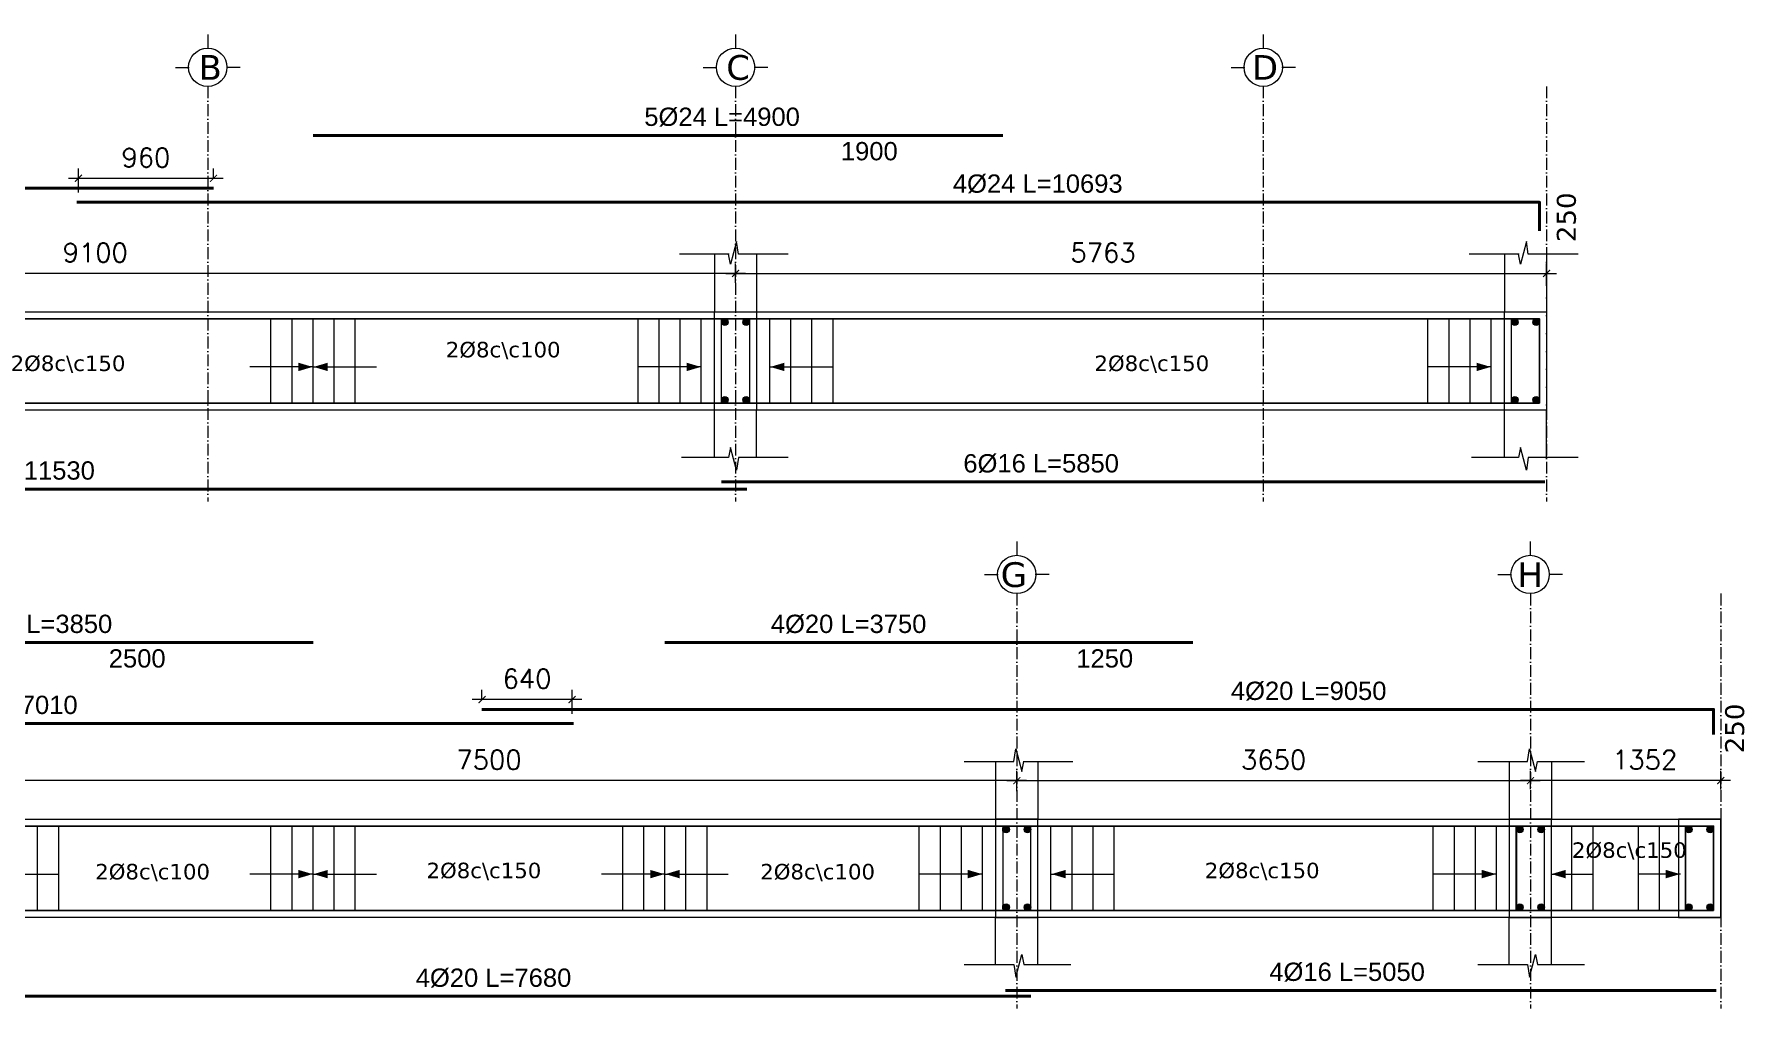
# Model space of a CAD drawing. Header units: inches. Extents: x -17020 to 43805, y -10194 to 123061.
# Drawn here: x 29688 to 30911, y 112118 to 112810 of the extents above; entities that cross this region are included whole.
import ezdxf

# ---------------------------------------------------------------- set-up
doc = ezdxf.new("R2010")
doc.units = ezdxf.units.IN
doc.header["$LTSCALE"] = 0.7
doc.header["$MEASUREMENT"] = 0
doc.linetypes.add('ACAD_ISO10W100', pattern=[18, 12, -3, 0, -3])
doc.layers.get('0').update_dxf_attribs({"lineweight": 13})
doc.layers.get('Defpoints').update_dxf_attribs({"lineweight": 5})
for name, color, linetype, lineweight in [('axis', 254, 'ACAD_ISO10W100', 9), ('BEAM FRAME', 5, 'Continuous', 18), ('COLUMN', 4, 'Continuous', 20), ('elevline', 30, 'Continuous', 20), ('FRAME 070', 5, 'Continuous', 60), ('hatch', 9, 'Continuous', 9), ('renforcment', 141, 'Continuous', 40), ('tex', 3, 'Continuous', 25), ('TEXT', 3, 'Continuous', 25), ('top rein. extension', 50, 'Continuous', 20), ('top renforcment', 7, 'Continuous', 40)]:
    doc.layers.add(name, color=color, linetype=linetype, lineweight=lineweight)
doc.styles.add('100', font='romans.shx', dxfattribs={"height": 13.5})
doc.styles.add('romanc', font='verdana.ttf', dxfattribs={"height": 250})
doc.styles.get("Standard").update_dxf_attribs({"font": 'arial.ttf', "height": 13})
doc.dimstyles.new('100', dxfattribs={"dimtxt": 13.5, "dimasz": 5, "dimexe": 7, "dimexo": 7, "dimgap": 8, "dimtad": 1, "dimdec": 0, "dimlfac": 10, "dimzin": 4, "dimdsep": 46, "dimtxsty": '100', "dimblk": 'ARCHTICK', "dimcen": 0.09, "dimdle": 7, "dimclrd": 1, "dimclre": 8, "dimclrt": 2, "dimadec": 0, "dimazin": 1, "dimtfac": 1, "dimtdec": 0, "dimtix": 1, "dimtofl": 0, "dimtmove": 0, "dimatfit": 3, "dimldrblk": 'ARCHTICK', "dimfxl": 0.18, "dimtolj": 1, "dimtzin": 0, "dimlwd": -1, "dimlwe": -1, "dimarcsym": 0})
doc.dimstyles.get("Standard").update_dxf_attribs({"dimtxt": 13, "dimasz": 5, "dimexe": 0.18, "dimexo": 0.0625, "dimgap": 6, "dimtad": 1, "dimdec": 0, "dimlfac": 10, "dimzin": 0, "dimdsep": 46, "dimtxsty": 'Standard', "dimblk": 'ARCHTICK', "dimcen": 0.09, "dimse1": 1, "dimse2": 1, "dimclrd": 1, "dimclre": 7, "dimclrt": 3, "dimadec": 0, "dimazin": 0, "dimtfac": 1, "dimtdec": 0, "dimtix": 1, "dimtofl": 0, "dimtmove": 0, "dimatfit": 3, "dimldrblk": 'ARCHTICK', "dimfxl": 1, "dimtolj": 1, "dimtzin": 0, "dimarcsym": 0})

# ---------------------------------------------------------------- blocks, each defined once
blk = doc.blocks.new('*D1103')
at = {"layer": 'Defpoints', "color": 0, "transparency": 16777216}
for p in [(29718.6, 112691.2, -167.8), (30787.8, 112691.2, -218.4), (30787.8, 112691.2)]:
    blk.add_point(p, dxfattribs=at)
at = {"layer": 'TEXT', "color": 3, "transparency": 16777216, "insert": (30401.3, 112704.2), "char_height": 13, "attachment_point": 5}
blk.add_mtext('\\A1;4%%C24 L=10693', dxfattribs=at)
blk = doc.blocks.new('_ArchTick')
at = {"color": 0, "linetype": 'ByBlock', "lineweight": 0, "const_width": 0.15}
blk.add_lwpolyline([(-0.5, -0.5), (0.5, 0.5)], dxfattribs=at)
blk = doc.blocks.new('*D1104')
at = {"color": 1, "transparency": 16777216}
blk.add_line((30193.6, 112640.6), (29269.6, 112640.6), dxfattribs=at)
at = {"color": 8, "transparency": 16777216}
for p, q in [((29276.6, 112634.6), (29276.6, 112647.6)), ((30186.6, 112634), (30186.6, 112647.6))]:
    blk.add_line(p, q, dxfattribs=at)
at = {"layer": 'Defpoints', "color": 0, "transparency": 16777216}
for p in [(29276.6, 112640.6), (29276.6, 112627.6), (30186.6, 112627)]:
    blk.add_point(p, dxfattribs=at)
at = {"color": 1, "transparency": 16777216, "xscale": 5, "yscale": 5, "zscale": 5, "rotation": 180}
blk.add_blockref('_ArchTick', (29276.6, 112640.6), dxfattribs=at)
at = {"color": 1, "transparency": 16777216, "xscale": 5, "yscale": 5, "zscale": 5}
blk.add_blockref('_ArchTick', (30186.6, 112640.6), dxfattribs=at)
at = {"color": 2, "transparency": 16777216, "insert": (29731.6, 112655.4), "char_height": 13.5, "attachment_point": 5, "style": '100'}
blk.add_mtext('\\A1;9100', dxfattribs=at)
blk = doc.blocks.new('*D1105')
at = {"layer": 'Defpoints', "color": 0, "transparency": 16777216}
for p in [(29015.6, 112701.2, -218.5), (29815.6, 112701.2, -157.8), (29815.6, 112701.2)]:
    blk.add_point(p, dxfattribs=at)
at = {"layer": 'TEXT', "color": 3, "transparency": 16777216, "insert": (29438.2, 112714.2), "char_height": 13, "attachment_point": 5}
blk.add_mtext('\\A1;4%%C24 L=8000', dxfattribs=at)
blk = doc.blocks.new('*D1165')
at = {"color": 8, "transparency": 16777216}
for p, q in [((29719.6, 112698.2), (29719.6, 112715.2)), ((29815.6, 112708.2), (29815.6, 112715.2))]:
    blk.add_line(p, q, dxfattribs=at)
at = {"color": 1, "transparency": 16777216}
blk.add_line((29712.6, 112708.2), (29822.6, 112708.2), dxfattribs=at)
at = {"layer": 'Defpoints', "color": 0, "transparency": 16777216}
for p in [(29815.6, 112708.2), (29815.6, 112701.2), (29719.6, 112691.2)]:
    blk.add_point(p, dxfattribs=at)
at = {"color": 1, "transparency": 16777216, "xscale": 5, "yscale": 5, "zscale": 5, "rotation": 180}
blk.add_blockref('_ArchTick', (29719.6, 112708.2), dxfattribs=at)
at = {"color": 1, "transparency": 16777216, "xscale": 5, "yscale": 5, "zscale": 5}
blk.add_blockref('_ArchTick', (29815.6, 112708.2), dxfattribs=at)
at = {"color": 2, "transparency": 16777216, "insert": (29767.6, 112722.9), "char_height": 13.5, "attachment_point": 5, "style": '100'}
blk.add_mtext('\\A1;960', dxfattribs=at)
blk = doc.blocks.new('*D1106')
at = {"color": 1, "transparency": 16777216}
blk.add_line((30179.6, 112640.6), (30769.8, 112640.6), dxfattribs=at)
at = {"color": 8, "transparency": 16777216}
for p, q in [((30186.6, 112634), (30186.6, 112647.6)), ((30762.8, 112631.7), (30762.8, 112647.6))]:
    blk.add_line(p, q, dxfattribs=at)
at = {"layer": 'Defpoints', "color": 0, "transparency": 16777216}
for p in [(30762.8, 112640.6), (30186.6, 112627), (30762.8, 112624.7)]:
    blk.add_point(p, dxfattribs=at)
at = {"color": 1, "transparency": 16777216, "xscale": 5, "yscale": 5, "zscale": 5, "rotation": 180}
blk.add_blockref('_ArchTick', (30186.6, 112640.6), dxfattribs=at)
at = {"color": 1, "transparency": 16777216, "xscale": 5, "yscale": 5, "zscale": 5}
blk.add_blockref('_ArchTick', (30762.8, 112640.6), dxfattribs=at)
at = {"color": 2, "transparency": 16777216, "insert": (30447.7, 112655.4), "char_height": 13.5, "attachment_point": 5, "style": '100'}
blk.add_mtext('\\A1;5763', dxfattribs=at)
blk = doc.blocks.new('*D1107')
at = {"layer": 'Defpoints', "color": 0, "transparency": 16777216}
for p in [(30176.6, 112492.4, -37100.9), (30176.6, 112492.4), (30761.5, 112492.4, -13870.6)]:
    blk.add_point(p, dxfattribs=at)
at = {"layer": 'TEXT', "color": 3, "transparency": 16777216, "insert": (30403.7, 112505.4), "char_height": 13, "attachment_point": 5}
blk.add_mtext('\\A1;6%%C16 L=5850', dxfattribs=at)
blk = doc.blocks.new('*D1109')
at = {"layer": 'Defpoints', "color": 0, "transparency": 16777216}
for p in [(29041.6, 112487.3, -37100.9), (29041.6, 112487.3), (30194.6, 112487.3, -13652.7)]:
    blk.add_point(p, dxfattribs=at)
at = {"layer": 'TEXT', "color": 3, "transparency": 16777216, "insert": (29671, 112500.3), "char_height": 13, "attachment_point": 5}
blk.add_mtext('\\A1;7%%C20 L=11530', dxfattribs=at)
blk = doc.blocks.new('*D1117')
at = {"layer": 'Defpoints', "color": 0, "transparency": 16777216}
for p in [(29886.6, 112738.7, -203.1), (29886.6, 112738.7), (30376.6, 112738.7, -189.9)]:
    blk.add_point(p, dxfattribs=at)
at = {"layer": 'TEXT', "color": 3, "transparency": 16777216, "insert": (30177, 112751.7), "char_height": 13, "attachment_point": 5}
blk.add_mtext('\\A1;5%%C24 L=4900', dxfattribs=at)
blk = doc.blocks.new('*D1118')
at = {"layer": 'Defpoints', "color": 0, "transparency": 16777216}
for p in [(30186.6, 112737.2), (30376.6, 112737.2), (30376.6, 112714.8)]:
    blk.add_point(p, dxfattribs=at)
at = {"layer": 'TEXT', "color": 3, "transparency": 16777216, "insert": (30281.6, 112727.4), "char_height": 13, "attachment_point": 5}
blk.add_mtext('\\A1;1900', dxfattribs=at)
blk = doc.blocks.new('*D1147')
at = {"layer": 'Defpoints', "color": 0, "transparency": 16777216}
for p in [(29370.4, 112320.7, 24.9), (29370.4, 112320.7), (30071.4, 112320.7, -167.8)]:
    blk.add_point(p, dxfattribs=at)
at = {"layer": 'TEXT', "color": 3, "transparency": 16777216, "insert": (29663.8, 112333.7), "char_height": 13, "attachment_point": 5}
blk.add_mtext('\\A1;4%%C20 L=7010', dxfattribs=at)
blk = doc.blocks.new('*D1148')
at = {"color": 8, "transparency": 16777216}
for p, q in [((30386.4, 112273.8), (30386.4, 112287.1)), ((30751.4, 112274.1), (30751.4, 112287.1))]:
    blk.add_line(p, q, dxfattribs=at)
at = {"color": 1, "transparency": 16777216}
blk.add_line((30379.4, 112280.1), (30758.4, 112280.1), dxfattribs=at)
at = {"layer": 'Defpoints', "color": 0, "transparency": 16777216}
for p in [(30751.4, 112280.1), (30386.4, 112266.8), (30751.4, 112267.1)]:
    blk.add_point(p, dxfattribs=at)
at = {"color": 1, "transparency": 16777216, "xscale": 5, "yscale": 5, "zscale": 5, "rotation": 180}
blk.add_blockref('_ArchTick', (30386.4, 112280.1), dxfattribs=at)
at = {"color": 1, "transparency": 16777216, "xscale": 5, "yscale": 5, "zscale": 5}
blk.add_blockref('_ArchTick', (30751.4, 112280.1), dxfattribs=at)
at = {"color": 2, "transparency": 16777216, "insert": (30568.9, 112294.9), "char_height": 13.5, "attachment_point": 5, "style": '100'}
blk.add_mtext('\\A1;3650', dxfattribs=at)
blk = doc.blocks.new('*D1149')
at = {"layer": 'Defpoints', "color": 0, "transparency": 16777216}
for p in [(30006.4, 112330.7, -157.8), (30006.4, 112330.7), (30911.4, 112330.7, -218.5)]:
    blk.add_point(p, dxfattribs=at)
at = {"layer": 'TEXT', "color": 3, "transparency": 16777216, "insert": (30593.8, 112343.7), "char_height": 13, "attachment_point": 5}
blk.add_mtext('\\A1;4%%C20 L=9050', dxfattribs=at)
blk = doc.blocks.new('*D1170')
at = {"color": 8, "transparency": 16777216}
for p, q in [((30006.4, 112337.7), (30006.4, 112344.7)), ((30070.4, 112327.7), (30070.4, 112344.7))]:
    blk.add_line(p, q, dxfattribs=at)
at = {"color": 1, "transparency": 16777216}
blk.add_line((30077.4, 112337.7), (29999.4, 112337.7), dxfattribs=at)
at = {"layer": 'Defpoints', "color": 0, "transparency": 16777216}
for p in [(30006.4, 112337.7), (30006.4, 112330.7), (30070.4, 112320.7)]:
    blk.add_point(p, dxfattribs=at)
at = {"color": 1, "transparency": 16777216, "xscale": 5, "yscale": 5, "zscale": 5, "rotation": 180}
blk.add_blockref('_ArchTick', (30006.4, 112337.7), dxfattribs=at)
at = {"color": 1, "transparency": 16777216, "xscale": 5, "yscale": 5, "zscale": 5}
blk.add_blockref('_ArchTick', (30070.4, 112337.7), dxfattribs=at)
at = {"color": 2, "transparency": 16777216, "insert": (30038.4, 112352.5), "char_height": 13.5, "attachment_point": 5, "style": '100'}
blk.add_mtext('\\A1;640', dxfattribs=at)
blk = doc.blocks.new('*D1150')
at = {"color": 8, "transparency": 16777216}
for p, q in [((29636.4, 112271.2), (29636.4, 112287.1)), ((30386.4, 112272.6), (30386.4, 112287.1))]:
    blk.add_line(p, q, dxfattribs=at)
at = {"color": 1, "transparency": 16777216}
blk.add_line((30393.4, 112280.1), (29629.4, 112280.1), dxfattribs=at)
at = {"layer": 'Defpoints', "color": 0, "transparency": 16777216}
for p in [(29636.4, 112280.1), (29636.4, 112264.2), (30386.4, 112265.6)]:
    blk.add_point(p, dxfattribs=at)
at = {"color": 1, "transparency": 16777216, "xscale": 5, "yscale": 5, "zscale": 5, "rotation": 180}
blk.add_blockref('_ArchTick', (29636.4, 112280.1), dxfattribs=at)
at = {"color": 1, "transparency": 16777216, "xscale": 5, "yscale": 5, "zscale": 5}
blk.add_blockref('_ArchTick', (30386.4, 112280.1), dxfattribs=at)
at = {"color": 2, "transparency": 16777216, "insert": (30011.4, 112294.9), "char_height": 13.5, "attachment_point": 5, "style": '100'}
blk.add_mtext('\\A1;7500', dxfattribs=at)
blk = doc.blocks.new('*D1151')
at = {"color": 8, "transparency": 16777216}
for p, q in [((30751.4, 112274), (30751.4, 112287.1)), ((30886.6, 112273.8), (30886.6, 112287.1))]:
    blk.add_line(p, q, dxfattribs=at)
at = {"color": 1, "transparency": 16777216}
blk.add_line((30893.6, 112280.1), (30744.4, 112280.1), dxfattribs=at)
at = {"layer": 'Defpoints', "color": 0, "transparency": 16777216}
for p in [(30751.4, 112280.1), (30751.4, 112267), (30886.6, 112266.8)]:
    blk.add_point(p, dxfattribs=at)
at = {"color": 1, "transparency": 16777216, "xscale": 5, "yscale": 5, "zscale": 5, "rotation": 180}
blk.add_blockref('_ArchTick', (30751.4, 112280.1), dxfattribs=at)
at = {"color": 1, "transparency": 16777216, "xscale": 5, "yscale": 5, "zscale": 5}
blk.add_blockref('_ArchTick', (30886.6, 112280.1), dxfattribs=at)
at = {"color": 2, "transparency": 16777216, "insert": (30832.6, 112294.9), "char_height": 13.5, "attachment_point": 5, "style": '100'}
blk.add_mtext('\\A1;1352', dxfattribs=at)
blk = doc.blocks.new('*D1152')
at = {"layer": 'Defpoints', "color": 0, "transparency": 16777216}
for p in [(29628.4, 112126.8, -13652.7), (30396.4, 112126.8, -49467.8), (30396.4, 112126.8)]:
    blk.add_point(p, dxfattribs=at)
at = {"layer": 'TEXT', "color": 3, "transparency": 16777216, "insert": (30014.6, 112139.8), "char_height": 13, "attachment_point": 5}
blk.add_mtext('\\A1;4%%C20 L=7680', dxfattribs=at)
blk = doc.blocks.new('*D1156')
at = {"layer": 'Defpoints', "color": 0, "transparency": 16777216}
for p in [(30136.4, 112378.3, -203.1), (30136.4, 112378.3), (30511.4, 112378.3, -189.9)]:
    blk.add_point(p, dxfattribs=at)
at = {"layer": 'TEXT', "color": 3, "transparency": 16777216, "insert": (30266.9, 112391.3), "char_height": 13, "attachment_point": 5}
blk.add_mtext('\\A1;4%%C20 L=3750', dxfattribs=at)
blk = doc.blocks.new('*D1157')
at = {"layer": 'Defpoints', "color": 0, "transparency": 16777216}
for p in [(30386.4, 112376.7), (30511.4, 112376.7), (30511.4, 112354.3)]:
    blk.add_point(p, dxfattribs=at)
at = {"layer": 'TEXT', "color": 3, "transparency": 16777216, "insert": (30448.9, 112366.9), "char_height": 13, "attachment_point": 5}
blk.add_mtext('\\A1;1250', dxfattribs=at)
blk = doc.blocks.new('*D1159')
at = {"layer": 'Defpoints', "color": 0, "transparency": 16777216}
for p in [(29501.4, 112378.3, -203.1), (29501.4, 112378.3), (29886.4, 112378.3, -189.9)]:
    blk.add_point(p, dxfattribs=at)
at = {"layer": 'TEXT', "color": 3, "transparency": 16777216, "insert": (29688.4, 112391.3), "char_height": 13, "attachment_point": 5}
blk.add_mtext('\\A1;4%%C20 L=3850', dxfattribs=at)
blk = doc.blocks.new('*D1160')
at = {"layer": 'Defpoints', "color": 0, "transparency": 16777216}
for p in [(29636.4, 112376.7), (29886.4, 112376.7), (29886.4, 112354.3)]:
    blk.add_point(p, dxfattribs=at)
at = {"layer": 'TEXT', "color": 3, "transparency": 16777216, "insert": (29761.4, 112366.9), "char_height": 13, "attachment_point": 5}
blk.add_mtext('\\A1;2500', dxfattribs=at)
blk = doc.blocks.new('*D1162')
at = {"layer": 'Defpoints', "color": 0, "transparency": 16777216}
for p in [(30378.4, 112131, -13652.7), (30883.4, 112131, -37100.9), (30883.4, 112131)]:
    blk.add_point(p, dxfattribs=at)
at = {"layer": 'TEXT', "color": 3, "transparency": 16777216, "insert": (30621.1, 112144), "char_height": 13, "attachment_point": 5}
blk.add_mtext('\\A1;4%%C16 L=5050', dxfattribs=at)

msp = doc.modelspace()

# ---------------------------------------------------------------- hatches: boundary and pattern name
at = {"layer": 'elevline'}
for points in [[(30181.31, 112605.93, 1), (30176.55, 112605.93, 1)], [(30191.8, 112605.93, -1), (30196.55, 112605.93, -1)], [(30742.6, 112605.93, 1), (30737.84, 112605.93, 1)], [(30753.09, 112605.93, -1), (30757.84, 112605.93, -1)], [(30181.31, 112550.69, -1), (30176.55, 112550.69, -1)], [(30191.8, 112550.69, 1), (30196.55, 112550.69, 1)], [(30742.6, 112550.69, -1), (30737.84, 112550.69, -1)], [(30753.09, 112550.69, 1), (30757.84, 112550.69, 1)], [(30381.14, 112245.45, 1), (30376.38, 112245.45, 1)], [(30391.62, 112245.45, -1), (30396.38, 112245.45, -1)], [(30746.14, 112245.45, 1), (30741.38, 112245.45, 1)], [(30756.62, 112245.45, -1), (30761.38, 112245.45, -1)], [(30866.31, 112245.45, 1), (30861.55, 112245.45, 1)], [(30876.8, 112245.45, -1), (30881.55, 112245.45, -1)], [(30381.14, 112190.21, -1), (30376.38, 112190.21, -1)], [(30391.62, 112190.21, 1), (30396.38, 112190.21, 1)], [(30746.14, 112190.21, -1), (30741.38, 112190.21, -1)], [(30756.62, 112190.21, 1), (30761.38, 112190.21, 1)], [(30866.31, 112190.21, -1), (30861.55, 112190.21, -1)], [(30876.8, 112190.21, 1), (30881.55, 112190.21, 1)]]:
    msp.add_hatch(color=256, dxfattribs=at).paths.add_polyline_path(points)

# ---------------------------------------------------------------- linework, layer by layer
at = {"layer": 'axis'}
for p, q in [((29811.55, 112773.5), (29811.55, 112478.57)), ((30186.55, 112773.5), (30186.55, 112478.57)), ((30561.55, 112773.5), (30561.55, 112478.57)), ((30561.55, 112773.5), (30561.55, 112478.57)), ((30762.84, 112773.5, -217.91), (30762.84, 112478.57, -217.91)), ((30762.84, 112773.5, -217.91), (30762.84, 112478.57, -217.91)), ((30386.38, 112413.02), (30386.38, 112118.09)), ((30751.38, 112413.02), (30751.38, 112118.09)), ((30886.55, 112413.02), (30886.55, 112118.09))]:
    msp.add_line(p, q, dxfattribs=at)
at = {"layer": 'BEAM FRAME', "elevation": 217.91}
for points in [[(30762.84, 112543.31), (29041.56, 112543.31), (29041.56, 112613.31), (30762.84, 112613.31)], [(30886.55, 112182.83), (27676.38, 112182.83), (27676.38, 112252.83), (30886.55, 112252.83)]]:
    msp.add_lwpolyline(points, close=True, dxfattribs=at)
at = {"layer": 'COLUMN', "lineweight": 20}
for p, q in [((30171.55, 112654.23, 217.91), (30171.55, 112613.31, 217.91)), ((30201.55, 112654.23, 217.91), (30201.55, 112613.31, 217.91)), ((30732.84, 112654.23), (30732.84, 112613.31)), ((30762.84, 112654.23), (30762.84, 112613.31)), ((30171.55, 112509.88, 217.91), (30171.55, 112543.31, 217.91)), ((30201.55, 112509.88, 217.91), (30201.55, 112543.31, 217.91)), ((30732.84, 112509.88), (30732.84, 112543.31)), ((30762.84, 112509.88), (30762.84, 112543.31)), ((30371.38, 112293.76, 217.91), (30371.38, 112252.83, 217.91)), ((30401.38, 112293.76, 217.91), (30401.38, 112252.83, 217.91)), ((30736.38, 112293.76, 217.91), (30736.38, 112252.83, 217.91)), ((30766.38, 112293.76, 217.91), (30766.38, 112252.83, 217.91)), ((30371.38, 112149.4, 217.91), (30371.38, 112182.83, 217.91)), ((30401.38, 112149.4, 217.91), (30401.38, 112182.83, 217.91)), ((30736.38, 112149.4, 217.91), (30736.38, 112182.83, 217.91)), ((30766.38, 112149.4, 217.91), (30766.38, 112182.83, 217.91))]:
    msp.add_line(p, q, dxfattribs=at)
at = {"layer": 'elevline'}
for p, q in [((29856.42, 112548.31), (29856.42, 112608.31)), ((29871.42, 112548.31), (29871.42, 112608.31)), ((29886.38, 112548.31), (29886.38, 112608.31)), ((29901.34, 112548.31), (29901.34, 112608.31)), ((29916.34, 112548.31), (29916.34, 112608.31)), ((30117.28, 112548.31), (30117.28, 112608.31)), ((30132.28, 112548.31), (30132.28, 112608.31)), ((30147.28, 112548.31), (30147.28, 112608.31)), ((30162.24, 112548.31), (30162.24, 112608.31)), ((30210.87, 112548.31), (30210.87, 112608.31)), ((30225.83, 112548.31), (30225.83, 112608.31)), ((30240.83, 112548.31), (30240.83, 112608.31)), ((30255.83, 112548.31), (30255.83, 112608.31)), ((30678.57, 112548.31, -217.91), (30678.57, 112608.31, -217.91)), ((30693.57, 112548.31, -217.91), (30693.57, 112608.31, -217.91)), ((30708.57, 112548.31, -217.91), (30708.57, 112608.31, -217.91)), ((30723.53, 112548.31, -217.91), (30723.53, 112608.31, -217.91)), ((29690.65, 112187.83), (29690.65, 112247.83)), ((29705.65, 112187.83), (29705.65, 112247.83)), ((29856.42, 112187.83), (29856.42, 112247.83)), ((29871.42, 112187.83), (29871.42, 112247.83)), ((29886.38, 112187.83), (29886.38, 112247.83)), ((29901.34, 112187.83), (29901.34, 112247.83)), ((29916.34, 112187.83), (29916.34, 112247.83)), ((30106.42, 112187.83), (30106.42, 112247.83)), ((30121.42, 112187.83), (30121.42, 112247.83)), ((30136.38, 112187.83), (30136.38, 112247.83)), ((30151.34, 112187.83), (30151.34, 112247.83)), ((30166.34, 112187.83), (30166.34, 112247.83)), ((30317.11, 112187.83), (30317.11, 112247.83)), ((30332.11, 112187.83), (30332.11, 112247.83)), ((30347.11, 112187.83), (30347.11, 112247.83)), ((30362.07, 112187.83), (30362.07, 112247.83)), ((30410.69, 112187.83), (30410.69, 112247.83)), ((30425.65, 112187.83), (30425.65, 112247.83)), ((30440.65, 112187.83), (30440.65, 112247.83)), ((30455.65, 112187.83), (30455.65, 112247.83)), ((30682.31, 112187.83), (30682.31, 112247.83)), ((30697.31, 112187.83), (30697.31, 112247.83)), ((30712.31, 112187.83), (30712.31, 112247.83)), ((30727.27, 112187.83), (30727.27, 112247.83)), ((30741.34, 112187.83), (30741.34, 112247.83)), ((30780.87, 112187.83), (30780.87, 112247.83)), ((30795.87, 112187.83), (30795.87, 112247.83)), ((30828.05, 112187.83), (30828.05, 112247.83)), ((30843.05, 112187.83), (30843.05, 112247.83)), ((30861.51, 112187.83), (30861.51, 112247.83))]:
    msp.add_line(p, q, dxfattribs=at)
for centre in [(30178.93, 112605.93), (30194.18, 112605.93), (30740.22, 112605.93, -217.91), (30755.47, 112605.93, -217.91), (30178.93, 112550.69), (30194.18, 112550.69), (30740.22, 112550.69, -217.91), (30755.47, 112550.69, -217.91), (30378.76, 112245.45), (30394, 112245.45), (30743.76, 112245.45), (30759, 112245.45), (30863.93, 112245.45), (30879.18, 112245.45), (30378.76, 112190.21), (30394, 112190.21), (30743.76, 112190.21), (30759, 112190.21), (30863.93, 112190.21), (30879.18, 112190.21)]:
    msp.add_circle(centre, 2.38, dxfattribs=at)
at = {"layer": 'FRAME 070', "lineweight": 20}
for p, q in [((30187.24, 112663.24, 217.91), (30183.06, 112647.16, 217.91)), ((30188.59, 112654.23, 217.91), (30187.24, 112663.24, 217.91)), ((30748.53, 112663.24), (30744.35, 112647.16)), ((30749.88, 112654.23), (30748.53, 112663.24)), ((30182.03, 112654.23, 217.91), (30146.67, 112654.23, 217.91)), ((30183.06, 112647.16, 217.91), (30181.55, 112654.23, 217.91)), ((30223.94, 112654.23, 217.91), (30188.59, 112654.23, 217.91)), ((30743.32, 112654.23), (30707.96, 112654.23)), ((30744.35, 112647.16), (30742.84, 112654.23)), ((30785.23, 112654.23), (30749.88, 112654.23)), ((30183.06, 112516.96, 217.91), (30181.55, 112509.88, 217.91)), ((30187.24, 112500.88, 217.91), (30183.06, 112516.96, 217.91)), ((30744.35, 112516.96), (30742.84, 112509.88)), ((30748.53, 112500.88), (30744.35, 112516.96)), ((30181.55, 112509.88, 217.91), (30148.16, 112509.88, 217.91)), ((30188.59, 112509.88, 217.91), (30187.24, 112500.88, 217.91)), ((30223.94, 112509.88, 217.91), (30188.59, 112509.88, 217.91)), ((30742.84, 112509.88), (30709.45, 112509.88)), ((30749.88, 112509.88), (30748.53, 112500.88)), ((30785.23, 112509.88), (30749.88, 112509.88)), ((30384.35, 112293.76, 217.91), (30385.7, 112302.76, 217.91)), ((30385.7, 112302.76, 217.91), (30389.88, 112286.68, 217.91)), ((30749.35, 112293.76, 217.91), (30750.7, 112302.76, 217.91)), ((30750.7, 112302.76, 217.91), (30754.88, 112286.68, 217.91)), ((30348.99, 112293.76, 217.91), (30384.35, 112293.76, 217.91)), ((30389.88, 112286.68, 217.91), (30391.39, 112293.76, 217.91)), ((30390.91, 112293.76, 217.91), (30426.27, 112293.76, 217.91)), ((30713.99, 112293.76, 217.91), (30749.35, 112293.76, 217.91)), ((30754.88, 112286.68, 217.91), (30756.39, 112293.76, 217.91)), ((30756.39, 112293.76, 217.91), (30789.78, 112293.76, 217.91)), ((30348.99, 112149.4, 217.91), (30384.35, 112149.4, 217.91)), ((30384.35, 112149.4, 217.91), (30385.7, 112140.4, 217.91)), ((30385.7, 112140.4, 217.91), (30389.88, 112156.48, 217.91)), ((30389.88, 112156.48, 217.91), (30391.39, 112149.4, 217.91)), ((30391.39, 112149.4, 217.91), (30424.78, 112149.4, 217.91)), ((30713.99, 112149.4, 217.91), (30749.35, 112149.4, 217.91)), ((30749.35, 112149.4, 217.91), (30750.7, 112140.4, 217.91)), ((30750.7, 112140.4, 217.91), (30754.88, 112156.48, 217.91)), ((30754.88, 112156.48, 217.91), (30756.39, 112149.4, 217.91)), ((30756.39, 112149.4, 217.91), (30789.78, 112149.4, 217.91))]:
    msp.add_line(p, q, dxfattribs=at)
at = {"layer": 'FRAME 070', "lineweight": 15}
for points in [[(30201.55, 112543.31), (30171.55, 112543.31), (30171.55, 112613.31), (30201.55, 112613.31)], [(30371.38, 112182.83), (30401.38, 112182.83), (30401.38, 112252.83), (30371.38, 112252.83)], [(30736.38, 112182.83), (30766.38, 112182.83), (30766.38, 112252.83), (30736.38, 112252.83)], [(30856.55, 112182.83), (30886.55, 112182.83), (30886.55, 112252.83), (30856.55, 112252.83)]]:
    msp.add_lwpolyline(points, close=True, dxfattribs=at)
at = {"layer": 'FRAME 070', "lineweight": 15, "elevation": -217.91}
msp.add_lwpolyline([(30762.84, 112543.31), (30732.84, 112543.31), (30732.84, 112613.31), (30762.84, 112613.31)], close=True, dxfattribs=at)
at = {"layer": 'hatch'}
for p, q in [((29811.55, 112810.47), (29811.55, 112800.74)), ((30186.55, 112810.47), (30186.55, 112800.74)), ((30561.55, 112810.47), (30561.55, 112800.74)), ((29788.63, 112787), (29798.37, 112787)), ((29834.48, 112787), (29824.74, 112787)), ((30163.63, 112787), (30173.37, 112787)), ((30209.48, 112787), (30199.74, 112787)), ((30538.63, 112787), (30548.37, 112787)), ((30584.48, 112787), (30574.74, 112787)), ((30386.38, 112450), (30386.38, 112440.26)), ((30751.18, 112449.99), (30751.18, 112440.26)), ((30363.46, 112426.52), (30373.19, 112426.52)), ((30409.3, 112426.52), (30399.57, 112426.52)), ((30728.26, 112426.52), (30737.99, 112426.52)), ((30774.1, 112426.52), (30764.37, 112426.52))]:
    msp.add_line(p, q, dxfattribs=at)
for centre in [(29811.55, 112787.12), (30186.55, 112787.12), (30561.55, 112787.12), (30386.38, 112426.64), (30751.18, 112426.64)]:
    msp.add_circle(centre, 13.62, dxfattribs=at)
at = {"layer": 'renforcment', "lineweight": -2, "elevation": 217.91}
for points in [[(30757.84, 112548.31), (29046.56, 112548.31), (29046.56, 112608.31), (30757.84, 112608.31)], [(30881.55, 112187.83), (27681.38, 112187.83), (27681.38, 112247.83), (30881.55, 112247.83)]]:
    msp.add_lwpolyline(points, close=True, dxfattribs=at)
at = {"layer": 'top rein. extension'}
for p, q in [((29886.38, 112574.15), (29841.42, 112574.15)), ((29886.38, 112574.15), (29931.34, 112574.15)), ((30162.24, 112574.15), (30117.28, 112574.15)), ((30210.87, 112574.15), (30255.83, 112574.15)), ((30723.53, 112574.15, -217.91), (30678.57, 112574.15, -217.91)), ((29660.69, 112213.67), (29705.65, 112213.67)), ((29886.38, 112213.67), (29841.42, 112213.67)), ((29886.38, 112213.67), (29931.34, 112213.67)), ((30136.38, 112213.67), (30091.42, 112213.67)), ((30136.38, 112213.67), (30181.34, 112213.67)), ((30362.07, 112213.67), (30317.11, 112213.67)), ((30410.69, 112213.67), (30455.65, 112213.67)), ((30727.27, 112213.67), (30682.31, 112213.67)), ((30765.92, 112213.67), (30795.87, 112213.67)), ((30858.01, 112213.67), (30828.05, 112213.67))]:
    msp.add_line(p, q, dxfattribs=at)
for points in [[(29875.91, 112577.15), (29886.03, 112574.15), (29875.91, 112571.15)], [(29896.85, 112577.15), (29886.73, 112574.15), (29896.85, 112571.15)], [(30151.77, 112577.15), (30161.9, 112574.15), (30151.77, 112571.15)], [(30221.34, 112577.15), (30211.21, 112574.15), (30221.34, 112571.15)], [(30713.06, 112577.15, -217.91), (30723.18, 112574.15, -217.91), (30713.06, 112571.15, -217.91)], [(29875.91, 112216.67), (29886.03, 112213.67), (29875.91, 112210.67)], [(29896.85, 112216.67), (29886.73, 112213.67), (29896.85, 112210.67)], [(30125.91, 112216.67), (30136.03, 112213.67), (30125.91, 112210.67)], [(30146.85, 112216.67), (30136.73, 112213.67), (30146.85, 112210.67)], [(30351.6, 112216.67), (30361.72, 112213.67), (30351.6, 112210.67)], [(30421.17, 112216.67), (30411.04, 112213.67), (30421.17, 112210.67)], [(30716.8, 112216.67), (30726.92, 112213.67), (30716.8, 112210.67)], [(30776.39, 112216.67), (30766.26, 112213.67), (30776.39, 112210.67)], [(30847.54, 112216.67), (30857.67, 112213.67), (30847.54, 112210.67)]]:
    msp.add_solid(points, dxfattribs=at)
at = {"layer": 'top renforcment'}
for p, q in [((30176.55, 112492.43), (30761.54, 112492.43, -217.91)), ((29041.56, 112487.31), (30194.55, 112487.31)), ((30396.38, 112126.84, -12366.96), (29628.38, 112126.84)), ((30883.35, 112131.02), (30378.38, 112131.02))]:
    msp.add_line(p, q, dxfattribs=at)
for points in [[(29886.55, 112738.74), (30376.55, 112738.74)], [(29815.58, 112701.18), (29046.56, 112701.18), (29046.56, 112683.29)], [(30757.84, 112670.91), (30757.84, 112691.18), (29718.58, 112691.18)], [(29501.38, 112378.26), (29886.38, 112378.26)], [(30136.38, 112378.26), (30511.38, 112378.26)], [(29370.38, 112320.7), (30071.35, 112320.7)], [(30006.35, 112330.7), (30881.55, 112330.7), (30881.55, 112312.81)]]:
    msp.add_lwpolyline(points, dxfattribs=at)
at = {"layer": 'top renforcment', "lineweight": 15}
for points in [[(30196.55, 112548.31), (30176.55, 112548.31), (30176.55, 112608.31), (30196.55, 112608.31)], [(30376.38, 112187.83), (30396.38, 112187.83), (30396.38, 112247.83), (30376.38, 112247.83)], [(30741.38, 112187.83), (30761.38, 112187.83), (30761.38, 112247.83), (30741.38, 112247.83)], [(30861.55, 112187.83), (30881.55, 112187.83), (30881.55, 112247.83), (30861.55, 112247.83)]]:
    msp.add_lwpolyline(points, close=True, dxfattribs=at)
at = {"layer": 'top renforcment', "lineweight": 15, "elevation": -217.91}
msp.add_lwpolyline([(30757.84, 112548.31), (30737.84, 112548.31), (30737.84, 112608.31), (30757.84, 112608.31)], close=True, dxfattribs=at)

# ---------------------------------------------------------------- texts
at = {"layer": 'tex', "style": 'romanc'}
for s, p in [('2%%C8c\\c100', (29980.67, 112580.96, -33436.19)), ('2%%C8c\\c150', (29671.48, 112571.24, -33436.19)), ('2%%C8c\\c150', (30441.58, 112571.24, -33436.19)), ('2%%C8c\\c150', (30780.87, 112225.22)), ('2%%C8c\\c100', (29731.57, 112209.92, -33436.19)), ('2%%C8c\\c150', (29966.98, 112210.76, -33436.19)), ('2%%C8c\\c100', (30204.1, 112209.92, -33436.19)), ('2%%C8c\\c150', (30520.01, 112210.76, -33436.19))]:
    msp.add_text(s, height=11, dxfattribs=at).set_placement(p)
at = {"layer": 'TEXT', "style": 'romanc'}
for s, p in [('B', (29804.96, 112778.2)), ('C', (30179.96, 112778.2)), ('D', (30553.44, 112778.2)), ('G', (30374.98, 112417.72)), ('H', (30742.16, 112417.72))]:
    msp.add_text(s, height=17.6, dxfattribs=at).set_placement(p)
for p in [(30783.63, 112662.82, -72739.24), (30903.23, 112299.53, -73175.05)]:
    msp.add_text('250', height=13.5, rotation=90, dxfattribs=at).set_placement(p)

# ---------------------------------------------------------------- dimensions: what is measured, and where the dimension line sits
dim = msp.add_linear_dim(base=(29815.58, 112708.18), p1=(29719.58, 112691.18), p2=(29815.58, 112701.18), angle=180, dimstyle='100')
dim.commit()
dim.dimension.update_dxf_attribs({"geometry": '*D1165', "text_midpoint": (29767.58, 112722.93)})
for base, p1, p2, picture, middle in [((29276.55, 112640.6), (30186.55, 112627.01), (29276.55, 112627.61), '*D1104', (29731.55, 112640.6)), ((29636.38, 112280.13), (30386.38, 112265.56), (29636.38, 112264.22), '*D1150', (30011.38, 112280.13)), ((30751.38, 112280.13), (30886.55, 112266.81), (30751.38, 112267.02), '*D1151', (30832.62, 112280.13))]:
    dim = msp.add_linear_dim(base=base, p1=p1, p2=p2, angle=180, dimstyle='100')
    dim.commit()
    dim.dimension.update_dxf_attribs({"geometry": picture, "text_midpoint": middle, "dimtype": 160})
for base, p1, p2, picture, middle in [((30762.84, 112640.6), (30186.55, 112627.01), (30762.84, 112624.69), '*D1106', (30447.71, 112640.6)), ((30751.38, 112280.13), (30386.38, 112266.78), (30751.38, 112267.13), '*D1148', (30568.88, 112280.13))]:
    dim = msp.add_linear_dim(base=base, p1=p1, p2=p2, dimstyle='100')
    dim.commit()
    dim.dimension.update_dxf_attribs({"geometry": picture, "text_midpoint": middle, "dimtype": 160})
dim = msp.add_linear_dim(base=(30006.35, 112337.7), p1=(30070.35, 112320.7), p2=(30006.35, 112330.7), dimstyle='100')
dim.commit()
dim.dimension.update_dxf_attribs({"geometry": '*D1170', "text_midpoint": (30038.35, 112352.45)})
at = {"layer": 'TEXT'}
for base, p1, p2, angle, text, picture, middle in [((29886.55, 112738.74), (30376.55, 112738.74, -189.88), (29886.55, 112738.74, -203.15), 180, '5%%C24 L=<>', '*D1117', (30176.97, 112738.74)), ((29815.58, 112701.18), (29015.56, 112701.18, -218.54), (29815.58, 112701.18, -157.78), 0, '4%%C24 L=<>', '*D1105', (29438.16, 112701.18)), ((30787.84, 112691.18), (29718.58, 112691.18, -167.76), (30787.84, 112691.18, -218.39), 0, '4%%C24 L=<>', '*D1103', (30401.26, 112691.18)), ((29041.56, 112487.31, 12366.96), (30194.55, 112487.31, -1285.72), (29041.56, 112487.31, -24733.92), 180, '7%%C20 L=<>', '*D1109', (29670.96, 112487.31, 12366.96)), ((30176.56, 112492.43, 12366.96), (30761.54, 112492.43, -1503.63), (30176.56, 112492.43, -24733.92), 180, '6%%C16 L=<>', '*D1107', (30403.68, 112492.43, 12366.96)), ((29501.38, 112378.26), (29886.38, 112378.26, -189.88), (29501.38, 112378.26, -203.15), 180, '4%%C20 L=<>', '*D1159', (29688.43, 112378.26)), ((30136.38, 112378.26), (30511.38, 112378.26, -189.88), (30136.38, 112378.26, -203.15), 180, '4%%C20 L=<>', '*D1156', (30266.94, 112378.26)), ((30006.35, 112330.7), (30911.35, 112330.7, -218.54), (30006.35, 112330.7, -157.78), 180, '4%%C20 L=<>', '*D1149', (30593.8, 112330.7)), ((29370.38, 112320.7), (30071.35, 112320.7, -167.76), (29370.38, 112320.7, 24.95), 180, '4%%C20 L=<>', '*D1147', (29663.8, 112320.7)), ((30883.35, 112131.02, 12366.96), (30378.38, 112131.02, -1285.72), (30883.35, 112131.02, -24733.92), 0, '4%%C16 L=<>', '*D1162', (30621.11, 112131.02, 12366.96)), ((30396.38, 112126.84, 12366.96), (29628.38, 112126.84, -1285.72), (30396.38, 112126.84, -37100.88), 0, '4%%C20 L=<>', '*D1152', (30014.63, 112126.84, 12366.96))]:
    dim = msp.add_linear_dim(base=base, p1=p1, p2=p2, angle=angle, text=text, dimstyle='Standard', override={"dimsd1": 1, "dimsd2": 1, "dimfxl": 0.1, "dimfxlon": 1}, dxfattribs=at)
    dim.commit()
    dim.dimension.update_dxf_attribs({"geometry": picture, "text_midpoint": middle, "dimtype": 161})
for base, p1, p2, picture, middle in [((30376.55, 112714.78), (30186.55, 112737.18), (30376.55, 112737.18), '*D1118', (30281.55, 112727.42)), ((29886.38, 112354.3), (29636.38, 112376.7), (29886.38, 112376.7), '*D1160', (29761.38, 112366.94)), ((30511.38, 112354.3), (30386.38, 112376.7), (30511.38, 112376.7), '*D1157', (30448.88, 112366.94))]:
    dim = msp.add_linear_dim(base=base, p1=p1, p2=p2, dimstyle='Standard', override={"dimsd1": 1, "dimsd2": 1, "dimfxl": 0.1, "dimfxlon": 1}, dxfattribs=at)
    dim.commit()
    dim.dimension.update_dxf_attribs({"geometry": picture, "text_midpoint": middle})

doc.saveas('drawing.dxf')
